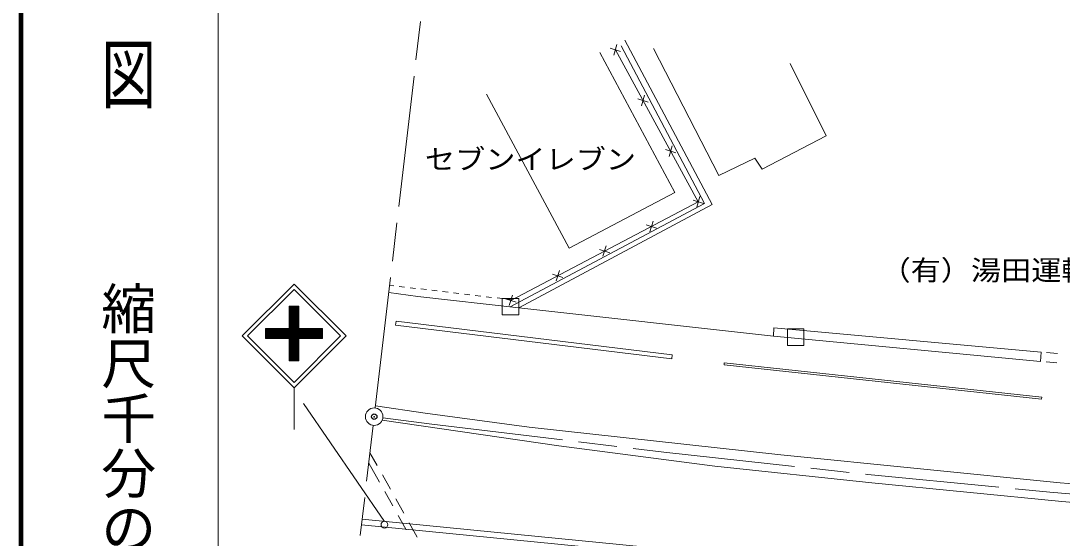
# Model space of a CAD drawing. Units: millimetres, scale not verified. Extents: x 40000 to 680000, y 20000 to 380000.
# Drawn here: x 40000 to 135008, y 267547 to 314761 of the extents above; entities that cross this region are included whole.
import ezdxf
from ezdxf.enums import TextEntityAlignment as Align

# ---------------------------------------------------------------- set-up
doc = ezdxf.new("R2010")
doc.units = ezdxf.units.MM
doc.header["$LTSCALE"] = 1000
doc.header["$PDMODE"] = 32
doc.header["$PDSIZE"] = 500
doc.linetypes.add('CHAIN', pattern=[18.5, 12, -1.5, 3.5, -1.5])
for name, color, linetype, lineweight in [('M-BGD', 7, 'Continuous', 13), ('M-BMK', 2, 'CHAIN', 13), ('M-BMK-ROW', 30, 'Continuous', 13), ('M-BMK-SRVR', 3, 'Continuous', 13), ('M-STR-STRC', 7, 'Continuous', 13), ('M-STR-STRD', 7, 'Continuous', 13), ('M-TTL', 2, 'Continuous', 140), ('M-TTL-BAND', 7, 'Continuous', 13)]:
    doc.layers.add(name, color=color, linetype=linetype, lineweight=lineweight)
doc.layers.add('M-OTRS', color=6, linetype='Continuous')
doc.styles.add('@ＭＳ ゴシック', font='')
doc.styles.add('ＭＳ ゴシック', font='')
doc.styles.get('@ＭＳ ゴシック').set_extended_font_data('@MS Gothic')
doc.styles.get('ＭＳ ゴシック').set_extended_font_data('MS Gothic')

msp = doc.modelspace()

# ---------------------------------------------------------------- linework, layer by layer
at = {"layer": 'M-BGD'}
for p, q in [((94101, 311634), (94383, 312594)), ((95107, 312985), (103066, 297999)), ((92821, 311884), (99679, 299099)), ((93762, 312255), (94721, 311973)), ((101806, 298244), (94242, 312114)), ((102388, 298083), (94768, 312477)), ((103696, 300644), (97732, 312223)), ((110178, 310868), (113480, 304264)), ((90027, 294019), (82492, 308074)), ((96622, 307011), (96904, 307970)), ((96284, 307632), (97243, 307349)), ((113480, 304264), (107638, 301216)), ((99144, 302387), (99426, 303347)), ((98805, 303008), (99765, 302726)), ((106960, 302232), (103696, 300644)), ((107638, 301216), (106960, 302232)), ((99679, 299099), (90027, 294019)), ((101327, 298385), (102286, 298102)), ((101665, 297764), (101948, 298723)), ((84656, 288662), (102388, 298083)), ((84712, 289249), (101806, 298244)), ((103066, 297999), (85432, 288574)), ((97681, 296472), (97384, 295517)), ((97055, 296143), (98010, 295847)), ((92781, 293894), (93736, 293598)), ((93407, 294224), (93111, 293269)), ((89133, 291975), (88837, 291020)), ((88508, 291646), (89463, 291349)), ((73569, 289974), (76226, 289617)), ((73645, 290624), (74018, 290580)), ((74515, 290522), (75011, 290463)), ((75508, 290404), (76004, 290346)), ((76501, 290287), (76998, 290229)), ((77494, 290170), (77991, 290111)), ((78487, 290053), (78984, 289994)), ((79480, 289936), (79977, 289877)), ((80473, 289818), (80970, 289760)), ((76226, 289617), (85432, 288574)), ((81466, 289701), (81963, 289643)), ((82460, 289584), (82956, 289525)), ((83453, 289467), (83949, 289408)), ((84234, 289397), (85189, 289100)), ((84446, 289350), (84819, 289305)), ((84860, 289726), (84563, 288771)), ((85432, 288574), (108674, 285976)), ((108709, 286743), (108674, 285976)), ((108674, 285976), (133036, 283673)), ((108709, 286743), (133090, 284528)), ((133090, 284528), (133036, 283673)), ((133094, 284527), (133090, 284528)), ((134588, 284392), (133592, 284482)), ((133039, 283673), (133036, 283673)), ((134534, 283546), (133537, 283631)), ((72497, 274188), (71855, 275328)), ((72715, 272670), (71746, 274392)), ((73723, 272009), (72987, 273316)), ((73941, 270492), (73205, 271799)), ((74949, 269830), (74213, 271138)), ((75167, 268313), (74432, 269620)), ((76175, 267652), (75440, 268959))]:
    msp.add_line(p, q, dxfattribs=at)
at = {"layer": 'M-BMK'}
for p, q in [((72335, 279430), (76864, 318143)), ((73035, 278533), (77493, 277957)), ((67254, 235997), (72149, 277841)), ((77493, 277957), (98663, 275393)), ((98663, 275393), (117290, 273361)), ((117290, 273361), (133884, 271752)), ((133884, 271752), (147092, 270651))]:
    msp.add_line(p, q, dxfattribs=at)
at = {"layer": 'M-BMK-ROW'}
for p, q in [((85429, 289424), (83929, 289424)), ((83929, 289424), (83929, 287924)), ((85429, 287924), (85429, 289424)), ((83929, 287924), (85429, 287924)), ((111437, 286643), (109937, 286643)), ((109937, 286643), (109937, 285143)), ((111437, 285143), (111437, 286643)), ((109937, 285143), (111437, 285143))]:
    msp.add_line(p, q, dxfattribs=at)
at = {"layer": 'M-BMK-SRVR'}
msp.add_circle((72242, 278635), 800, dxfattribs=at)
at = {"layer": 'M-OTRS'}
msp.add_point((72242, 278635), dxfattribs=at)
at = {"layer": 'M-STR-STRC'}
for p, q in [((60197, 286003), (64934, 290740)), ((64934, 290740), (69672, 286003)), ((60692, 286003), (64934, 290245)), ((64934, 290245), (69177, 286003)), ((64475, 288706), (65375, 288706)), ((64475, 288706), (64475, 286673)), ((64475, 288618), (64563, 288706)), ((64475, 288477), (64704, 288706)), ((64475, 288335), (64846, 288706)), ((64475, 288194), (64987, 288706)), ((64475, 288053), (65129, 288706)), ((64475, 287911), (65270, 288706)), ((64475, 287770), (65375, 288670)), ((65375, 287699), (64475, 288599)), ((64475, 287628), (65375, 288528)), ((65375, 287557), (64475, 288457)), ((64475, 287487), (65375, 288387)), ((65375, 287416), (64475, 288316)), ((64475, 287345), (65375, 288245)), ((65375, 287275), (64475, 288175)), ((64475, 287204), (65375, 288104)), ((65375, 287133), (64475, 288033)), ((64475, 287063), (65375, 287963)), ((65375, 286992), (64475, 287892)), ((65375, 287840), (64510, 288706)), ((65375, 287982), (64651, 288706)), ((65375, 288123), (64793, 288706)), ((65375, 288265), (64934, 288706)), ((65375, 288406), (65075, 288706)), ((65375, 288548), (65217, 288706)), ((65375, 288689), (65358, 288706)), ((65375, 288706), (65375, 286673)), ((63610, 285773), (65375, 287538)), ((63752, 285773), (65375, 287397)), ((63893, 285773), (65375, 287255)), ((64035, 285773), (65375, 287114)), ((64176, 285773), (65375, 286973)), ((64475, 286921), (65375, 287821)), ((65375, 286850), (64475, 287750)), ((64475, 286780), (65375, 287680)), ((65375, 286709), (64475, 287609)), ((65375, 286567), (64475, 287467)), ((65375, 286426), (64475, 287326)), ((65375, 286285), (64475, 287185)), ((65375, 286143), (64475, 287043)), ((60197, 286003), (64934, 281265)), ((60692, 286003), (64934, 281760)), ((64475, 286673), (62314, 286673)), ((62314, 286673), (62314, 285773)), ((62314, 286598), (62389, 286673)), ((62314, 286457), (62530, 286673)), ((62314, 286315), (62672, 286673)), ((62314, 286174), (62813, 286673)), ((62314, 286032), (62955, 286673)), ((62314, 285891), (63096, 286673)), ((63199, 285773), (62314, 286659)), ((63058, 285773), (62314, 286518)), ((62916, 285773), (62314, 286376)), ((62775, 285773), (62314, 286235)), ((62633, 285773), (62314, 286093)), ((62337, 285773), (63237, 286673)), ((63341, 285773), (62441, 286673)), ((62479, 285773), (63379, 286673)), ((63482, 285773), (62582, 286673)), ((62620, 285773), (63520, 286673)), ((63624, 285773), (62724, 286673)), ((62762, 285773), (63662, 286673)), ((63765, 285773), (62865, 286673)), ((62903, 285773), (63803, 286673)), ((63906, 285773), (63006, 286673)), ((63045, 285773), (63945, 286673)), ((64048, 285773), (63148, 286673)), ((63186, 285773), (64086, 286673)), ((64189, 285773), (63289, 286673)), ((63327, 285773), (64227, 286673)), ((64331, 285773), (63431, 286673)), ((63469, 285773), (64369, 286673)), ((64472, 285773), (63572, 286673)), ((65375, 285012), (63714, 286673)), ((65375, 285153), (63855, 286673)), ((65375, 285295), (63996, 286673)), ((65375, 285436), (64138, 286673)), ((65375, 285577), (64279, 286673)), ((64317, 285773), (65375, 286831)), ((65375, 285719), (64421, 286673)), ((64459, 285773), (65375, 286690)), ((65375, 286002), (64475, 286902)), ((65375, 285860), (64475, 286760)), ((64475, 285648), (65375, 286548)), ((64475, 285507), (65375, 286407)), ((64475, 285365), (65375, 286265)), ((64475, 285224), (65375, 286124)), ((64475, 285083), (65375, 285983)), ((64934, 281760), (69177, 286003)), ((64934, 281265), (69672, 286003)), ((65375, 286673), (67537, 286673)), ((65375, 286591), (65458, 286673)), ((65375, 286450), (65599, 286673)), ((65375, 286308), (65740, 286673)), ((65375, 286167), (65882, 286673)), ((65375, 286025), (66023, 286673)), ((65375, 285884), (66165, 286673)), ((65375, 286673), (67537, 286673)), ((65375, 285773), (65375, 286673)), ((66273, 285773), (65375, 286672)), ((66132, 285773), (65375, 286530)), ((65991, 285773), (65375, 286389)), ((65849, 285773), (65375, 286247)), ((65708, 285773), (65375, 286106)), ((65406, 285773), (66306, 286673)), ((66415, 285773), (65515, 286673)), ((65548, 285773), (66448, 286673)), ((66556, 285773), (65656, 286673)), ((65689, 285773), (66589, 286673)), ((66698, 285773), (65798, 286673)), ((65830, 285773), (66730, 286673)), ((66839, 285773), (65939, 286673)), ((65972, 285773), (66872, 286673)), ((66981, 285773), (66081, 286673)), ((66113, 285773), (67013, 286673)), ((67122, 285773), (66222, 286673)), ((66255, 285773), (67155, 286673)), ((67263, 285773), (66363, 286673)), ((66396, 285773), (67296, 286673)), ((67405, 285773), (66505, 286673)), ((66537, 285773), (67437, 286673)), ((67537, 285783), (66646, 286673)), ((66679, 285773), (67537, 286631)), ((67537, 285924), (66788, 286673)), ((66820, 285773), (67537, 286490)), ((67537, 286066), (66929, 286673)), ((66962, 285773), (67537, 286348)), ((67537, 286207), (67070, 286673)), ((67103, 285773), (67537, 286207)), ((67537, 286348), (67212, 286673)), ((67245, 285773), (67537, 286066)), ((67537, 286490), (67353, 286673)), ((67537, 286631), (67495, 286673)), ((67537, 286673), (67537, 285773)), ((67537, 286673), (67537, 285773)), ((62492, 285773), (62314, 285952)), ((62351, 285773), (62314, 285810)), ((62314, 285773), (64475, 285773)), ((64475, 284941), (65375, 285841)), ((64475, 285773), (64475, 283741)), ((65375, 284870), (64475, 285770)), ((64475, 284800), (65375, 285700)), ((65375, 284729), (64475, 285629)), ((64475, 284658), (65375, 285558)), ((65375, 284587), (64475, 285487)), ((64475, 284517), (65375, 285417)), ((65375, 284446), (64475, 285346)), ((64475, 284375), (65375, 285275)), ((65375, 284305), (64475, 285205)), ((64475, 284234), (65375, 285134)), ((65375, 284163), (64475, 285063)), ((65566, 285773), (65375, 285964)), ((65425, 285773), (65375, 285823)), ((65375, 285773), (65375, 283741)), ((67537, 285773), (65375, 285773)), ((67537, 285773), (65375, 285773)), ((67386, 285773), (67537, 285924)), ((67527, 285773), (67537, 285783)), ((64475, 284093), (65375, 284993)), ((65375, 284022), (64475, 284922)), ((64475, 283951), (65375, 284851)), ((65375, 283880), (64475, 284780)), ((64475, 283810), (65375, 284710)), ((65373, 283741), (64475, 284639)), ((65232, 283741), (64475, 284497)), ((65090, 283741), (64475, 284356)), ((64949, 283741), (64475, 284215)), ((64548, 283741), (65375, 284568)), ((64689, 283741), (65375, 284427)), ((64830, 283741), (65375, 284286)), ((64972, 283741), (65375, 284144)), ((64807, 283741), (64475, 284073)), ((64666, 283741), (64475, 283932)), ((64525, 283741), (64475, 283790)), ((64475, 283741), (65375, 283741)), ((65113, 283741), (65375, 284003)), ((65255, 283741), (65375, 283861)), ((64934, 281265), (64934, 277477)), ((65794, 279823), (73166, 269079))]:
    msp.add_line(p, q, dxfattribs=at)
msp.add_circle((73172, 268780), 305, dxfattribs=at)
at = {"layer": 'M-STR-STRD'}
for p, q in [((74231, 287343), (74188, 286985)), ((74188, 286985), (99388, 283906)), ((99432, 284264), (74231, 287343)), ((99388, 283906), (99432, 284264)), ((104178, 283555), (104156, 283354)), ((104156, 283354), (133134, 280219)), ((104177, 283552), (133156, 280418)), ((133156, 280418), (133134, 280219)), ((72358, 279631), (76904, 278949)), ((76904, 278949), (86386, 277679)), ((89096, 275985), (72971, 278306)), ((86386, 277679), (109331, 275139)), ((103320, 274123), (89096, 275985)), ((109331, 275139), (134816, 272599)), ((117628, 272599), (103320, 274123)), ((134985, 270905), (117628, 272599)), ((134816, 272599), (146076, 271667)), ((161107, 268661), (134985, 270905)), ((71137, 269278), (71087, 268760)), ((98930, 266550), (71137, 269278)), ((71087, 268760), (98879, 266032))]:
    msp.add_line(p, q, dxfattribs=at)
at = {"layer": 'M-TTL'}
msp.add_line((40000, 380000), (40000, 20000), dxfattribs=at)
at = {"layer": 'M-TTL-BAND'}
msp.add_line((58000, 370000), (58000, 20000), dxfattribs=at)

# ---------------------------------------------------------------- texts
at = {"layer": 'M-BGD', "style": 'ＭＳ ゴシック', "width": 1.1}
for s, p in [('セブンイレブン', (86496, 300662)), ('（有）湯田運輸', (128064, 290532))]:
    msp.add_text(s, height=1833, dxfattribs=at).set_placement(p, align=Align.BOTTOM_CENTER)
at = {"layer": 'M-TTL-BAND', "style": '@ＭＳ ゴシック', "width": 1.4}
msp.add_text('平  面  図', height=3666, rotation=270, dxfattribs=at).set_placement((49777, 306475), align=Align.MIDDLE_RIGHT)
at = {"layer": 'M-TTL-BAND', "style": '@ＭＳ ゴシック'}
msp.add_text('縮尺千分の一', height=3666, rotation=270, dxfattribs=at).set_placement((49777, 261030), align=Align.MIDDLE_RIGHT)

doc.saveas('drawing.dxf')
